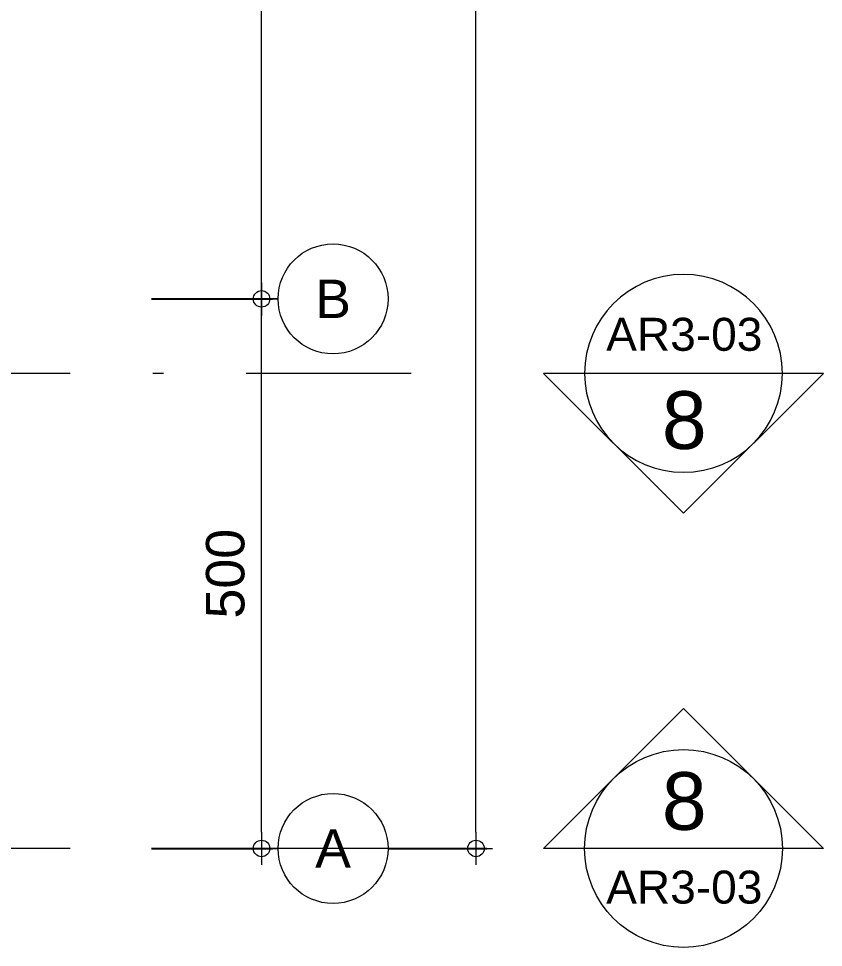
# Model space of a CAD drawing. Header units: millimetres. Extents: x -324 to 75, y -297 to 212.
# Drawn here: x -205.88 to -198.56, y 138.84 to 147.29 of the extents above; entities that cross this region are included whole.
import ezdxf
from ezdxf.enums import TextEntityAlignment as Align

# ---------------------------------------------------------------- set-up
doc = ezdxf.new("R2010")
doc.units = ezdxf.units.MM
doc.linetypes.add('DASHDOT', pattern=[1, 0.5, -0.25, 0, -0.25])
doc.layers.get('defpoints').update_dxf_attribs({"color": 1})
doc.layers.add('NOT', color=7, linetype='Continuous', lineweight=20)
doc.layers.add('u', color=6, linetype='Continuous', lineweight=20)
doc.styles.add('S', font='simplex', dxfattribs={"width": 0.75})
doc.styles.get("Standard").update_dxf_attribs({"font": 'arial.ttf'})
doc.dimstyles.new('sk-100', dxfattribs={"dimtxt": 0.35, "dimasz": 0.15, "dimexe": 0.1, "dimexo": 0, "dimgap": 0.15, "dimtad": 1, "dimdec": 0, "dimlfac": 100, "dimzin": 0, "dimdsep": 46, "dimtxsty": 'Standard', "dimblk": 'BULAT', "dimcen": 0.09, "dimclrd": 256, "dimclre": 256, "dimclrt": 256, "dimadec": 0, "dimazin": 0, "dimtfac": 1, "dimtdec": 0, "dimtofl": 0, "dimtmove": 0, "dimatfit": 3, "dimldrblk": 'BULAT', "dimfxl": 1, "dimtolj": 1, "dimtzin": 0, "dimlwd": -1, "dimarcsym": 0})

# ---------------------------------------------------------------- blocks, each defined once
blk = doc.blocks.new('BULAT')
for p, q in [((0, -1), (0, 1)), ((-1, 0), (1, 0))]:
    blk.add_line(p, q)
blk.add_circle((0, 0), 0.5)
blk = doc.blocks.new('*D109')
at = {"layer": 'defpoints', "color": 0}
for p in [(-204.667, 144.7439), (-203.667, 144.7439), (-204.667, 139.7439)]:
    blk.add_point(p, dxfattribs=at)
at = {"layer": 'u', "lineweight": -2}
for p, q in [((-204.667, 144.7439), (-203.567, 144.7439)), ((-204.667, 139.7439), (-203.567, 139.7439))]:
    blk.add_line(p, q, dxfattribs=at)
at = {"layer": 'u'}
blk.add_line((-203.667, 139.8939), (-203.667, 144.5939), dxfattribs=at)
at = {"layer": 'u', "xscale": 0.15, "yscale": 0.15, "zscale": 0.15}
for p, rotation in [((-203.667, 144.7439), 90), ((-203.667, 139.7439), 270)]:
    blk.add_blockref('BULAT', p, dxfattribs=dict(at, rotation=rotation))
at = {"layer": 'u', "insert": (-203.9957, 142.2439), "char_height": 0.35, "attachment_point": 5, "rotation": 90}
blk.add_mtext('\\A1;500', dxfattribs=at)
blk = doc.blocks.new('NAV')
blk.add_circle((0, -0.4), 0.4)
at = {"style": 'S', "width": 0.75, "flags": 4}
blk.add_attdef('AV', text='', height=0.3, dxfattribs=at).set_placement((0, -0.4), align=Align.MIDDLE)
blk = doc.blocks.new('*D110')
at = {"layer": 'defpoints', "color": 0}
for p in [(-204.667, 152.8439), (-203.667, 152.8439), (-204.667, 144.7439)]:
    blk.add_point(p, dxfattribs=at)
at = {"layer": 'u', "lineweight": -2}
for p, q in [((-204.667, 152.8439), (-203.567, 152.8439)), ((-204.667, 144.7439), (-203.567, 144.7439))]:
    blk.add_line(p, q, dxfattribs=at)
at = {"layer": 'u'}
blk.add_line((-203.667, 144.8939), (-203.667, 152.6939), dxfattribs=at)
at = {"layer": 'u', "xscale": 0.15, "yscale": 0.15, "zscale": 0.15}
for p, rotation in [((-203.667, 152.8439), 90), ((-203.667, 144.7439), 270)]:
    blk.add_blockref('BULAT', p, dxfattribs=dict(at, rotation=rotation))
at = {"layer": 'u', "insert": (-203.9957, 148.7939), "char_height": 0.35, "attachment_point": 5, "rotation": 90}
blk.add_mtext('\\A1;810', dxfattribs=at)
blk = doc.blocks.new('*D119')
at = {"layer": 'defpoints', "color": 0}
for p in [(-202.517, 195.7439), (-201.717, 195.7439), (-202.517, 139.7439)]:
    blk.add_point(p, dxfattribs=at)
at = {"layer": 'u', "lineweight": -2}
for p, q in [((-202.517, 195.7439), (-201.617, 195.7439)), ((-202.517, 139.7439), (-201.617, 139.7439))]:
    blk.add_line(p, q, dxfattribs=at)
at = {"layer": 'u'}
blk.add_line((-201.717, 139.8939), (-201.717, 195.5939), dxfattribs=at)
at = {"layer": 'u', "xscale": 0.15, "yscale": 0.15, "zscale": 0.15}
for p, rotation in [((-201.717, 195.7439), 90), ((-201.717, 139.7439), 270)]:
    blk.add_blockref('BULAT', p, dxfattribs=dict(at, rotation=rotation))
at = {"layer": 'u', "insert": (-202.0457, 167.7439), "char_height": 0.35, "attachment_point": 5, "rotation": 90}
blk.add_mtext('\\A1;5600', dxfattribs=at)
blk = doc.blocks.new('Npa')
for p, q in [((-0.8485, 0), (0, 0.8485)), ((0.8485, 0), (0, 0.8485)), ((0.8485, 0), (-0.8485, 0))]:
    blk.add_line(p, q)
blk.add_circle((0, 0), 0.6)
at = {"color": 5, "style": 'S', "width": 0.75, "flags": 4}
blk.add_attdef('NO', text='', height=0.3, dxfattribs=at).set_placement((0.0048, 0.1129), align=Align.CENTER)
at = {"style": 'S', "width": 0.75, "flags": 4}
blk.add_attdef('NOLBR', text='', height=0.2, dxfattribs=at).set_placement((0.0048, -0.3342), align=Align.CENTER)

msp = doc.modelspace()

# ---------------------------------------------------------------- linework, layer by layer
at = {"layer": 'NOT', "linetype": 'DASHDOT', "ltscale": 3}
for p, q in [((-202.3077, 144.0662), (-214.6349, 144.0662)), ((-202.3077, 139.7439), (-214.6349, 139.7439))]:
    msp.add_line(p, q, dxfattribs=at)

# ---------------------------------------------------------------- block references
at = {"layer": 'NOT'}
ref = msp.add_blockref('Npa', (-199.8291, 144.0662), dxfattribs=dict(at, xscale=-1.5, yscale=1.5, zscale=1.499999999999996, rotation=180))
ref.add_attrib('NO', '8', dxfattribs={"layer": '0', "height": 0.525, "flags": 4}).set_placement((-199.822, 143.3786), align=Align.CENTER)
ref.add_attrib('NOLBR', 'AR3-03', dxfattribs={"layer": '0', "height": 0.3, "flags": 4}).set_placement((-199.822, 144.2716), align=Align.CENTER)
ref = msp.add_blockref('Npa', (-199.8291, 139.7439), dxfattribs=dict(at, xscale=1.5, yscale=1.5, zscale=1.499999999999996))
ref.add_attrib('NO', '8', dxfattribs={"layer": '0', "height": 0.525, "flags": 4}).set_placement((-199.822, 139.9133), align=Align.CENTER)
ref.add_attrib('NOLBR', 'AR3-03', dxfattribs={"layer": '0', "height": 0.3, "flags": 4}).set_placement((-199.822, 139.2426), align=Align.CENTER)
at = {"layer": 'u'}
ref = msp.add_blockref('NAV', (-203.017, 145.2439), dxfattribs=dict(at, xscale=1.25, yscale=1.25, zscale=1.25))
ref.add_attrib('AV', 'B', dxfattribs={"layer": '0', "height": 0.35, "flags": 4}).set_placement((-203.017, 144.7439), align=Align.MIDDLE)
ref = msp.add_blockref('NAV', (-203.017, 140.2439), dxfattribs=dict(at, xscale=1.25, yscale=1.25, zscale=1.25))
ref.add_attrib('AV', 'A', dxfattribs={"layer": '0', "height": 0.35, "flags": 4}).set_placement((-203.017, 139.7439), align=Align.MIDDLE)

# ---------------------------------------------------------------- dimensions: what is measured, and where the dimension line sits
for base, p1, p2, picture, middle in [((-201.717, 195.7439), (-202.517, 139.7439), (-202.517, 195.7439), '*D119', (-201.717, 167.7439)), ((-203.667, 152.8439), (-204.667, 144.7439), (-204.667, 152.8439), '*D110', (-203.667, 148.7939)), ((-203.667, 144.7439), (-204.667, 139.7439), (-204.667, 144.7439), '*D109', (-203.667, 142.2439))]:
    dim = msp.add_linear_dim(base=base, p1=p1, p2=p2, angle=90, dimstyle='sk-100', dxfattribs=at)
    dim.commit()
    dim.dimension.update_dxf_attribs({"geometry": picture, "text_midpoint": middle, "dimtype": 160})

doc.saveas('drawing.dxf')
